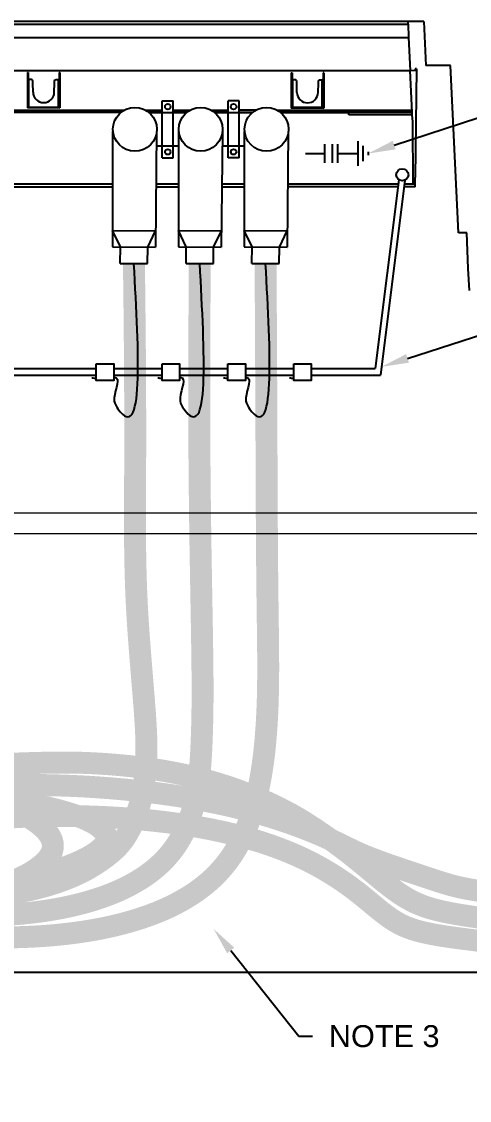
# Model space of a CAD drawing. Header units: feet. Extents: x -208 to 2089, y -974 to 342.
# Drawn here: x 1371.9 to 1412.7, y -546.5 to -448.1 of the extents above; entities that cross this region are included whole.
import ezdxf
from ezdxf import colors
from ezdxf.entities.mleader import LeaderData, LeaderLine
from ezdxf.math import Vec2, Vec3

# ---------------------------------------------------------------- set-up
doc = ezdxf.new("R2010")
doc.units = ezdxf.units.FT
doc.header["$MEASUREMENT"] = 0
for name, color, linetype in [('CABLE', 2, 'Continuous'), ('E-HVMV-EQUP', 91, 'Continuous'), ('EQUIPMENT', 6, 'Continuous'), ('TEXT', 1, 'Continuous')]:
    doc.layers.add(name, color=color, linetype=linetype)
doc.layers.add('CONDUIT', color=6, linetype='Continuous', lineweight=18)
doc.styles.add('NEI-A', font='arial.ttf', dxfattribs={"height": 0.1})

msp = doc.modelspace()

# ---------------------------------------------------------------- linework, layer by layer
at = {"layer": 'CABLE', "const_width": 2}
for points in [[(1382.13287, -470.19248), (1382.17745, -473.853), (1382.2096, -477.05738), (1382.23115, -479.84796), (1382.24391, -482.26709), (1382.24969, -484.35713), (1382.25031, -486.16044), (1382.24759, -487.71936), (1382.24334, -489.07624), (1382.23911, -490.26975), (1382.23543, -491.32383), (1382.23256, -492.25871), (1382.23074, -493.09464), (1382.23025, -493.85186), (1382.23133, -494.55062), (1382.23426, -495.21115), (1382.23927, -495.85372), (1382.24665, -496.49522), (1382.25663, -497.13927), (1382.26947, -497.78615), (1382.28542, -498.43613), (1382.30474, -499.0895), (1382.32767, -499.74653), (1382.35448, -500.40749), (1382.38541, -501.07268), (1382.42062, -501.74229), (1382.45984, -502.4162), (1382.50269, -503.09423), (1382.54883, -503.77618), (1382.59787, -504.46185), (1382.64945, -505.15106), (1382.70321, -505.84361), (1382.75877, -506.5393), (1382.81566, -507.23698), (1382.87296, -507.93155), (1382.92966, -508.61694), (1382.98474, -509.28709), (1383.03716, -509.93593), (1383.08592, -510.5574), (1383.12999, -511.14543), (1383.16834, -511.69396), (1383.20019, -512.19883), (1383.22566, -512.66356), (1383.24511, -513.09355), (1383.25891, -513.49423), (1383.26741, -513.87103), (1383.27097, -514.22935), (1383.26996, -514.57463), (1383.26472, -514.91227), (1383.25553, -515.24678), (1383.2423, -515.57895), (1383.22484, -515.90866), (1383.20297, -516.23577), (1383.1765, -516.56015), (1383.14526, -516.88168), (1383.10906, -517.20023), (1383.06771, -517.51566), (1383.02103, -517.82786), (1382.96883, -518.13669), (1382.91095, -518.44202), (1382.84718, -518.74373), (1382.77735, -519.04168), (1382.70127, -519.33575), (1382.61877, -519.6258), (1382.52965, -519.91172), (1382.43399, -520.19308), (1382.33295, -520.46839), (1382.22793, -520.73585), (1382.12034, -520.99367), (1382.01159, -521.24005), (1381.90308, -521.47322), (1381.79623, -521.69137), (1381.69244, -521.89272), (1381.59275, -522.07614), (1381.4967, -522.2431), (1381.40348, -522.39578), (1381.31223, -522.53631), (1381.22215, -522.66683), (1381.1324, -522.78951), (1381.04215, -522.90649), (1380.95058, -523.01992), (1380.85665, -523.13181), (1380.75851, -523.24363), (1380.65412, -523.35673), (1380.54142, -523.47242), (1380.41836, -523.59206), (1380.28289, -523.71698), (1380.13297, -523.84852), (1379.96653, -523.98801), (1379.78211, -524.13626), (1379.58059, -524.29201), (1379.36344, -524.45345), (1379.13212, -524.61879), (1378.88809, -524.78625), (1378.63282, -524.95401), (1378.36777, -525.12028), (1378.09441, -525.28328), (1377.81398, -525.44151), (1377.52685, -525.59471), (1377.23319, -525.74294), (1376.93315, -525.88624), (1376.62689, -526.02466), (1376.31456, -526.15826), (1375.99632, -526.28708), (1375.67233, -526.41118), (1375.34275, -526.53059), (1375.00773, -526.64538), (1374.66742, -526.7556), (1374.32199, -526.86128), (1373.9716, -526.96249), (1373.61639, -527.05927), (1373.25653, -527.15168), (1372.89218, -527.23975), (1372.52348, -527.32355), (1372.1506, -527.40312), (1371.77369, -527.47851), (1371.39292, -527.54978), (1371.00843, -527.61696), (1370.62039, -527.68012)], [(1394.13287, -470.19248), (1394.13916, -471.35996), (1394.14468, -472.38834), (1394.14953, -473.29382), (1394.15378, -474.09255), (1394.15753, -474.80072), (1394.16086, -475.4345), (1394.16387, -476.01006), (1394.16665, -476.54359), (1394.16926, -477.04909), (1394.17174, -477.53197), (1394.1741, -477.99545), (1394.17637, -478.44279), (1394.17855, -478.87721), (1394.18066, -479.30196), (1394.18272, -479.72026), (1394.18475, -480.13537), (1394.18676, -480.54998), (1394.18875, -480.96462), (1394.19072, -481.37931), (1394.19267, -481.79403), (1394.1946, -482.2088), (1394.1965, -482.62362), (1394.19839, -483.03848), (1394.20025, -483.45339), (1394.20209, -483.86835), (1394.2039, -484.28336), (1394.20569, -484.69842), (1394.20746, -485.11353), (1394.2092, -485.52869), (1394.21093, -485.9439), (1394.21263, -486.35916), (1394.21432, -486.77447), (1394.21599, -487.18983), (1394.21764, -487.60523), (1394.21929, -488.02067), (1394.22093, -488.43614), (1394.22259, -488.85163), (1394.22426, -489.26714), (1394.22594, -489.68266), (1394.22765, -490.09819), (1394.2294, -490.5137), (1394.23118, -490.92921), (1394.23302, -491.3447), (1394.23491, -491.76016), (1394.23686, -492.17559), (1394.23888, -492.59096), (1394.24099, -493.00629), (1394.24318, -493.42155), (1394.24547, -493.83675), (1394.24786, -494.25186), (1394.25037, -494.66689), (1394.25299, -495.08182), (1394.25575, -495.49665), (1394.25864, -495.91137), (1394.26167, -496.32596), (1394.26485, -496.74043), (1394.2682, -497.15476), (1394.27171, -497.56894), (1394.2754, -497.98297), (1394.27927, -498.39684), (1394.28333, -498.81054), (1394.28759, -499.22406), (1394.29206, -499.63739), (1394.29674, -500.05053), (1394.30164, -500.46346), (1394.30672, -500.8762), (1394.31196, -501.28875), (1394.31731, -501.70112), (1394.32275, -502.11332), (1394.32824, -502.52535), (1394.33374, -502.93723), (1394.33922, -503.34895), (1394.34463, -503.76054), (1394.34986, -504.17203), (1394.35478, -504.58347), (1394.35926, -504.99489), (1394.36318, -505.40635), (1394.3664, -505.81788), (1394.36879, -506.22953), (1394.37024, -506.64134), (1394.3706, -507.05336), (1394.36975, -507.46563), (1394.36753, -507.8782), (1394.36382, -508.29111), (1394.35846, -508.70443), (1394.35132, -509.11819), (1394.34226, -509.53244), (1394.33114, -509.94724), (1394.31781, -510.36261), (1394.30213, -510.77861), (1394.28395, -511.19526), (1394.26312, -511.61258), (1394.23949, -512.03061), (1394.21291, -512.44937), (1394.18324, -512.8689), (1394.15033, -513.28923), (1394.11401, -513.71034), (1394.07405, -514.13207), (1394.03019, -514.55422), (1393.9822, -514.97659), (1393.92983, -515.39898), (1393.87282, -515.82119), (1393.81094, -516.24301), (1393.74392, -516.66424), (1393.67152, -517.08466), (1393.59342, -517.50393), (1393.50931, -517.92171), (1393.41888, -518.33762), (1393.32182, -518.75132), (1393.2178, -519.16245), (1393.10651, -519.57064), (1392.98764, -519.97555), (1392.86087, -520.37682), (1392.72588, -520.77408), (1392.58237, -521.16698), (1392.43, -521.55516), (1392.26847, -521.93825), (1392.09747, -522.3159), (1391.91666, -522.68775), (1391.72574, -523.05343), (1391.52442, -523.41261), (1391.31247, -523.765), (1391.08973, -524.11035), (1390.856, -524.44837), (1390.6111, -524.77881), (1390.35484, -525.10141), (1390.08704, -525.41589), (1389.80751, -525.722), (1389.51613, -526.01952), (1389.21307, -526.30844), (1388.89855, -526.58878), (1388.5728, -526.86059), (1388.23605, -527.12391), (1387.88852, -527.37876), (1387.53045, -527.62519), (1387.16206, -527.86323), (1386.7836, -528.09292), (1386.39536, -528.31436), (1385.99765, -528.52764), (1385.59078, -528.73284), (1385.17506, -528.93007), (1384.75081, -529.11943), (1384.31832, -529.30101), (1383.87792, -529.47489), (1383.4299, -529.64119), (1382.97459, -529.79999), (1382.51229, -529.95139), (1382.04331, -530.09548), (1381.56796, -530.23237), (1381.08656, -530.36213), (1380.5994, -530.48488), (1380.10681, -530.60071), (1379.60908, -530.7097), (1379.10654, -530.81196), (1378.59948, -530.90759), (1378.08823, -530.99667), (1377.57309, -531.0793), (1377.05437, -531.15557), (1376.53238, -531.22559), (1376.00743, -531.28945), (1375.47984, -531.34724), (1374.9499, -531.39906), (1374.41793, -531.44501), (1373.88424, -531.48517), (1373.34915, -531.51964), (1372.81295, -531.54853), (1372.27597, -531.57192), (1371.7385, -531.58991), (1371.20087, -531.60259), (1370.66338, -531.61007)], [(1388.13287, -470.19248), (1388.11088, -473.78695), (1388.0962, -476.94675), (1388.08806, -479.72249), (1388.0857, -482.16475), (1388.08836, -484.32413), (1388.09526, -486.25123), (1388.10565, -487.99665), (1388.11876, -489.61098), (1388.13389, -491.13648), (1388.15056, -492.58209), (1388.16836, -493.94839), (1388.18688, -495.236), (1388.20571, -496.4455), (1388.22443, -497.57749), (1388.24263, -498.63257), (1388.25991, -499.61133), (1388.27592, -500.51592), (1388.2907, -501.35465), (1388.30432, -502.13737), (1388.31691, -502.87394), (1388.32855, -503.57422), (1388.33934, -504.24806), (1388.34938, -504.90532), (1388.35878, -505.55585), (1388.36754, -506.20783), (1388.37534, -506.86276), (1388.38176, -507.52043), (1388.38638, -508.18067), (1388.38878, -508.84328), (1388.38855, -509.50807), (1388.38528, -510.17486), (1388.37854, -510.84346), (1388.368, -511.51274), (1388.35368, -512.17793), (1388.33568, -512.83327), (1388.31409, -513.47306), (1388.28901, -514.09157), (1388.26054, -514.68307), (1388.22878, -515.24184), (1388.19383, -515.76216), (1388.15572, -516.2401), (1388.11428, -516.67903), (1388.06928, -517.08412), (1388.02049, -517.46052), (1387.96767, -517.8134), (1387.91059, -518.14794), (1387.84903, -518.4693), (1387.78274, -518.78263), (1387.71151, -519.09224), (1387.63514, -519.39885), (1387.55347, -519.70232), (1387.46632, -520.0025), (1387.37351, -520.29925), (1387.27485, -520.59242), (1387.17019, -520.88186), (1387.05933, -521.16744), (1386.94211, -521.449), (1386.81836, -521.7264), (1386.68793, -521.99952), (1386.55066, -522.26822), (1386.40638, -522.53235), (1386.25494, -522.79179), (1386.09618, -523.0464), (1385.92994, -523.29605), (1385.7561, -523.54061), (1385.57464, -523.78004), (1385.38561, -524.01432), (1385.18904, -524.24343), (1384.98494, -524.46733), (1384.77336, -524.68601), (1384.55433, -524.89944), (1384.32787, -525.10759), (1384.09403, -525.31046), (1383.85295, -525.50806), (1383.60476, -525.70045), (1383.34961, -525.88766), (1383.08765, -526.06975), (1382.81903, -526.24675), (1382.54388, -526.4187), (1382.26235, -526.58564), (1381.9746, -526.74763), (1381.68075, -526.90469), (1381.38098, -527.05689), (1381.07541, -527.20425), (1380.7642, -527.34682), (1380.44749, -527.48465), (1380.12543, -527.61777), (1379.79817, -527.74624), (1379.46585, -527.87009), (1379.12863, -527.98937), (1378.78664, -528.10413), (1378.44004, -528.21439), (1378.08897, -528.32022), (1377.73358, -528.42165), (1377.37402, -528.51872), (1377.01043, -528.61148), (1376.64296, -528.69998), (1376.27176, -528.78424), (1375.89697, -528.86433), (1375.51875, -528.94028), (1375.13723, -529.01213), (1374.75257, -529.07993), (1374.36491, -529.14372), (1373.97439, -529.20355), (1373.58118, -529.25946), (1373.18541, -529.31148), (1372.78722, -529.35968), (1372.38678, -529.40408), (1371.98422, -529.44473), (1371.57969, -529.48167), (1371.17334, -529.51496), (1370.76531, -529.54462)], [(1370.15128, -515.82321), (1370.90075, -515.79113), (1371.66423, -515.76188), (1372.4278, -515.73602), (1373.17754, -515.7141), (1373.89952, -515.69666), (1374.57982, -515.68426), (1375.20797, -515.6773), (1375.78726, -515.67555), (1376.32444, -515.67865), (1376.82624, -515.68624), (1377.29941, -515.69795), (1377.75069, -515.71341), (1378.18682, -515.73226), (1378.61454, -515.75412), (1379.03946, -515.77869), (1379.46261, -515.80595), (1379.88387, -515.8359), (1380.30315, -515.86857), (1380.72034, -515.904), (1381.13532, -515.9422), (1381.54799, -515.98319), (1381.95824, -516.02701), (1382.36597, -516.07367), (1382.77108, -516.1232), (1383.17347, -516.17562), (1383.57307, -516.23093), (1383.96977, -516.28917), (1384.36349, -516.35034), (1384.75413, -516.41448), (1385.14159, -516.48159), (1385.52581, -516.55169), (1385.90677, -516.62476), (1386.28446, -516.7008), (1386.6589, -516.77979), (1387.03007, -516.86169), (1387.39798, -516.94651), (1387.76263, -517.03423), (1388.12403, -517.12482), (1388.48216, -517.21826), (1388.83707, -517.31454), (1389.18879, -517.41362), (1389.53735, -517.51546), (1389.88279, -517.62005), (1390.22514, -517.72735), (1390.56443, -517.83732), (1390.9007, -517.94995), (1391.23398, -518.0652), (1391.56431, -518.18304), (1391.89172, -518.30344), (1392.21624, -518.42637), (1392.53791, -518.55181), (1392.85677, -518.67971), (1393.17284, -518.81006), (1393.48616, -518.94282), (1393.79676, -519.07796), (1394.10468, -519.21545), (1394.40996, -519.35527), (1394.71262, -519.49737), (1395.0127, -519.64174), (1395.31024, -519.78834), (1395.60526, -519.93715), (1395.89781, -520.08813), (1396.18857, -520.24174), (1396.4808, -520.40042), (1396.77844, -520.5671), (1397.08541, -520.7447), (1397.40564, -520.93615), (1397.74304, -521.14437), (1398.10155, -521.37229), (1398.48509, -521.62284), (1398.89619, -521.89803), (1399.33181, -522.1963), (1399.78751, -522.51516), (1400.25888, -522.85213), (1400.74146, -523.20473), (1401.23084, -523.57048), (1401.72258, -523.94689), (1402.21224, -524.33149), (1402.69598, -524.72151), (1403.17223, -525.11299), (1403.64002, -525.50172), (1404.09837, -525.88346), (1404.54629, -526.25397), (1404.98282, -526.60903), (1405.40696, -526.94439), (1405.81775, -527.25584), (1406.2151, -527.54016), (1406.60251, -527.79828), (1406.98436, -528.03216), (1407.36505, -528.24376), (1407.74897, -528.43503), (1408.14052, -528.60792), (1408.54408, -528.7644), (1408.96405, -528.90641), (1409.40352, -529.0358), (1409.86033, -529.15388), (1410.33105, -529.26186), (1410.81222, -529.36093), (1411.30038, -529.45229), (1411.7921, -529.53715), (1412.28392, -529.61669), (1412.77239, -529.69212), (1413.25556, -529.76452), (1413.73752, -529.83443)], [(1370.75291, -517.69177), (1371.61708, -517.69741), (1372.45184, -517.7065), (1373.24979, -517.71855), (1374.00352, -517.73306), (1374.70563, -517.74956), (1375.35113, -517.76763), (1375.94465, -517.7872), (1376.49327, -517.80827), (1377.00403, -517.83086), (1377.48399, -517.85497), (1377.94022, -517.88061), (1378.37978, -517.90779), (1378.80972, -517.93652), (1379.23591, -517.9668), (1379.65953, -517.99865), (1380.08054, -518.03206), (1380.49892, -518.06704), (1380.91464, -518.1036), (1381.32769, -518.14174), (1381.73803, -518.18147), (1382.14565, -518.22278), (1382.55052, -518.2657), (1382.95267, -518.31021), (1383.35209, -518.35633), (1383.74882, -518.40405), (1384.14286, -518.45339), (1384.53424, -518.50434), (1384.92296, -518.5569), (1385.30905, -518.61109), (1385.69253, -518.6669), (1386.0734, -518.72434), (1386.45169, -518.78341), (1386.82741, -518.84411), (1387.20059, -518.90645), (1387.57123, -518.97043), (1387.93935, -519.03606), (1388.30497, -519.10334), (1388.66812, -519.17227), (1389.02879, -519.24285), (1389.38702, -519.31509), (1389.74281, -519.389), (1390.09619, -519.46457), (1390.44718, -519.54181), (1390.79578, -519.62072), (1391.14201, -519.70131), (1391.4859, -519.78357), (1391.82746, -519.86752), (1392.1667, -519.95316), (1392.50365, -520.04048), (1392.83831, -520.1295), (1393.17071, -520.22022), (1393.50087, -520.31263), (1393.82879, -520.40675), (1394.15451, -520.50258), (1394.47802, -520.60011), (1394.79936, -520.69936), (1395.11854, -520.80033), (1395.43556, -520.90302), (1395.75047, -521.00743), (1396.06325, -521.11357), (1396.37395, -521.22144), (1396.68256, -521.33105), (1396.98912, -521.44239), (1397.29363, -521.55547), (1397.59611, -521.6703), (1397.89658, -521.78688), (1398.19506, -521.90521), (1398.49156, -522.0253), (1398.7861, -522.14714), (1399.07869, -522.27075), (1399.36936, -522.39612), (1399.65812, -522.52326), (1399.94499, -522.65217), (1400.22998, -522.78286), (1400.51312, -522.91533), (1400.79441, -523.04958), (1401.07387, -523.18561), (1401.3527, -523.32363), (1401.63678, -523.46461), (1401.93316, -523.60971), (1402.2489, -523.76011), (1402.59106, -523.91696), (1402.96669, -524.08143), (1403.38286, -524.2547), (1403.84661, -524.43793), (1404.36176, -524.63157), (1404.91914, -524.83318), (1405.50633, -525.03961), (1406.11093, -525.24772), (1406.72052, -525.45434), (1407.32268, -525.65634), (1407.905, -525.85055), (1408.45507, -526.03383), (1408.96374, -526.20368), (1409.43492, -526.36021), (1409.87581, -526.50422), (1410.29358, -526.63647), (1410.69543, -526.75774), (1411.08852, -526.86881), (1411.48005, -526.97046), (1411.87721, -527.06345), (1412.28676, -527.14883), (1412.71387, -527.22864), (1413.1633, -527.30515), (1413.63979, -527.38067), (1414.1481, -527.45749)], [(1370.82306, -526.65014), (1371.17503, -526.57116), (1371.52208, -526.49084), (1371.86406, -526.40924), (1372.2008, -526.3264), (1372.53216, -526.24238), (1372.85798, -526.15722), (1373.17809, -526.07097), (1373.49234, -525.98369), (1373.80059, -525.89542), (1374.10265, -525.80622), (1374.39839, -525.71613), (1374.68765, -525.6252), (1374.97026, -525.53348), (1375.24607, -525.44103), (1375.51493, -525.3479), (1375.77667, -525.25412), (1376.03114, -525.15976), (1376.27819, -525.06486), (1376.51765, -524.96947), (1376.74937, -524.87365), (1376.97319, -524.77744), (1377.18896, -524.68089), (1377.39652, -524.58405), (1377.5957, -524.48697), (1377.78637, -524.38971), (1377.96835, -524.29231), (1378.14149, -524.19482), (1378.30563, -524.09729), (1378.46063, -523.99977), (1378.60631, -523.90231), (1378.74254, -523.80508), (1378.86918, -523.70873), (1378.98614, -523.61402), (1379.0933, -523.52171), (1379.19055, -523.43256), (1379.27779, -523.34735), (1379.35489, -523.26683), (1379.42175, -523.19176), (1379.47844, -523.12267), (1379.52575, -523.05903), (1379.56465, -523.00009), (1379.59611, -522.9451), (1379.6211, -522.89329), (1379.64059, -522.84389), (1379.65554, -522.79616), (1379.66694, -522.74932), (1379.67549, -522.70264), (1379.68086, -522.65542), (1379.68244, -522.60697), (1379.67963, -522.55662), (1379.67185, -522.50369), (1379.65849, -522.44749), (1379.63895, -522.38734), (1379.61264, -522.32257), (1379.57903, -522.25273), (1379.53784, -522.17833), (1379.48887, -522.10011), (1379.43191, -522.01882), (1379.36676, -521.93521), (1379.29322, -521.85002), (1379.21107, -521.764), (1379.12011, -521.67789), (1379.0202, -521.59232), (1378.91139, -521.50742), (1378.79378, -521.4232), (1378.6675, -521.33967), (1378.53266, -521.25683), (1378.38936, -521.17469), (1378.23773, -521.09327), (1378.07786, -521.01257), (1377.90988, -520.9326), (1377.73389, -520.85336), (1377.55002, -520.77488), (1377.35836, -520.69715), (1377.15903, -520.62018), (1376.95214, -520.54399), (1376.73781, -520.46858), (1376.51615, -520.39396), (1376.28727, -520.32014), (1376.05127, -520.24712), (1375.80828, -520.17492), (1375.55841, -520.10355), (1375.30176, -520.03301), (1375.03846, -519.96331), (1374.7686, -519.89447), (1374.4923, -519.82648), (1374.20968, -519.75936), (1373.92085, -519.69312), (1373.62592, -519.62776), (1373.32499, -519.5633), (1373.01819, -519.49974), (1372.70563, -519.43709), (1372.38741, -519.37536), (1372.06365, -519.31455), (1371.73446, -519.25469), (1371.39995, -519.19577), (1371.06024, -519.13781), (1370.71544, -519.0808)], [(1370.74024, -526.66225), (1370.99394, -526.55616), (1371.24064, -526.449), (1371.48019, -526.34082), (1371.71245, -526.23167), (1371.93728, -526.12158), (1372.15452, -526.0106), (1372.36403, -525.89878), (1372.56566, -525.78615), (1372.75926, -525.67277), (1372.9447, -525.55866), (1373.12181, -525.44389), (1373.29046, -525.32848), (1373.45049, -525.21249), (1373.60176, -525.09596), (1373.74412, -524.97893), (1373.87744, -524.86143), (1374.00159, -524.74353), (1374.11645, -524.62525), (1374.22192, -524.50663), (1374.31787, -524.38773), (1374.4042, -524.26857), (1374.48078, -524.1492), (1374.54752, -524.02966), (1374.60431, -523.90999), (1374.65118, -523.79022), (1374.6882, -523.67037), (1374.7154, -523.55048), (1374.73285, -523.43058), (1374.74061, -523.31069), (1374.73871, -523.19085), (1374.72722, -523.07107), (1374.7062, -522.95139), (1374.67575, -522.83184), (1374.63598, -522.71243), (1374.58698, -522.5932), (1374.52889, -522.47416), (1374.46178, -522.35535), (1374.38579, -522.23678), (1374.30101, -522.11848), (1374.20756, -522.00048), (1374.10553, -521.88279), (1373.99504, -521.76546), (1373.8762, -521.64849), (1373.74911, -521.53191), (1373.61388, -521.41575), (1373.47062, -521.30004), (1373.31944, -521.18479), (1373.16044, -521.07003), (1372.99373, -520.95579), (1372.81942, -520.84209), (1372.63762, -520.72896), (1372.44844, -520.61641), (1372.25198, -520.50448), (1372.04834, -520.39319), (1371.83765, -520.28256), (1371.62, -520.17262), (1371.39551, -520.06339), (1371.16428, -519.9549), (1370.92641, -519.84717), (1370.68203, -519.74022)], [(1370.48828, -520.6967), (1371.04534, -520.6675), (1371.60501, -520.64158), (1372.16709, -520.619), (1372.73134, -520.5998), (1373.29755, -520.58403), (1373.86548, -520.57175), (1374.43493, -520.56301), (1375.00565, -520.55785), (1375.57744, -520.55634), (1376.15007, -520.55852), (1376.7233, -520.56444), (1377.29693, -520.57415), (1377.87073, -520.58771), (1378.44447, -520.60517), (1379.01793, -520.62657), (1379.59089, -520.65197), (1380.16312, -520.68142), (1380.7344, -520.71497), (1381.30451, -520.75267), (1381.87322, -520.79457), (1382.44032, -520.84073), (1383.00557, -520.8912), (1383.56876, -520.94602), (1384.12965, -521.00524), (1384.68804, -521.06893), (1385.24368, -521.13713), (1385.79637, -521.20988), (1386.34588, -521.28725), (1386.89198, -521.36928), (1387.43445, -521.45603), (1387.97307, -521.54754), (1388.50762, -521.64387), (1389.03786, -521.74507), (1389.56359, -521.85119), (1390.08457, -521.96227), (1390.60058, -522.07838), (1391.11139, -522.19956), (1391.61679, -522.32587), (1392.11656, -522.45735), (1392.61046, -522.59405), (1393.09828, -522.73603), (1393.5798, -522.88334), (1394.05487, -523.03598), (1394.52336, -523.19399), (1394.98511, -523.35736), (1395.44, -523.52612), (1395.88788, -523.70029), (1396.32861, -523.87986), (1396.76206, -524.06487), (1397.18811, -524.25529), (1397.60686, -524.45106), (1398.01842, -524.65207), (1398.42292, -524.85822), (1398.82048, -525.06941), (1399.21121, -525.28554), (1399.59525, -525.5065), (1399.9727, -525.73219), (1400.34371, -525.96251), (1400.70843, -526.19735), (1401.06705, -526.43656), (1401.41972, -526.68004), (1401.76663, -526.92766), (1402.10794, -527.17929), (1402.44383, -527.4348), (1402.77448, -527.69409), (1403.10002, -527.9566), (1403.42046, -528.2202), (1403.73578, -528.48231), (1404.04596, -528.74038), (1404.35098, -528.99184), (1404.65082, -529.23412), (1404.94545, -529.46468), (1405.23485, -529.68094), (1405.51944, -529.88093), (1405.80138, -530.06507), (1406.08327, -530.23436), (1406.36771, -530.3898), (1406.65729, -530.5324), (1406.95463, -530.66316), (1407.26231, -530.78308), (1407.58293, -530.89317), (1407.91801, -530.99434), (1408.26461, -531.08718), (1408.61873, -531.17218), (1408.97634, -531.24983), (1409.33344, -531.32063), (1409.68601, -531.38508), (1410.03003, -531.44366), (1410.36148, -531.49687), (1410.67792, -531.5453), (1410.98319, -531.58995), (1411.2827, -531.63189), (1411.58186, -531.6722), (1411.8861, -531.71198), (1412.2008, -531.7523), (1412.5314, -531.79424), (1412.8833, -531.8389), (1413.26095, -531.88703), (1413.66496, -531.93809), (1414.095, -531.9912)]]:
    msp.add_lwpolyline(points, dxfattribs=at)
at = {"layer": 'CONDUIT'}
msp.add_lwpolyline([(1310.88299, -492.90651), (1415.45543, -492.90651), (1415.45543, -494.84349), (1310.88299, -494.84349)], close=True, dxfattribs=at)
at = {"layer": 'E-HVMV-EQUP'}
for p, q in [((1402.53212, -459.03048), (1402.53212, -461.30396)), ((1399.50471, -459.31619), (1399.50471, -461.01824)), ((1400.21517, -459.31619), (1400.21517, -461.01824)), ((1400.68881, -459.31619), (1400.68881, -461.01824)), ((1403.00576, -459.45676), (1403.00576, -460.87768)), ((1403.4794, -460.02513), (1403.4794, -460.30931)), ((1397.76551, -460.16722), (1399.50471, -460.16722)), ((1400.68881, -460.16722), (1402.53212, -460.16722))]:
    msp.add_line(p, q, dxfattribs=at)
at = {"layer": 'EQUIPMENT'}
for p, q in [((1407.1259, -448.14591), (1319.253, -448.14591)), ((1408.5492, -448.14591), (1407.1259, -448.14591)), ((1407.1259, -448.37916), (1407.1259, -448.14591)), ((1408.5492, -448.14591), (1408.73596, -452.1593)), ((1319.253, -448.37944), (1407.12592, -448.37944)), ((1407.1259, -448.37916), (1407.17267, -449.59273)), ((1319.20644, -449.58839), (1407.17272, -449.59384)), ((1407.17267, -449.59273), (1407.31239, -452.60283)), ((1410.97604, -452.15958), (1408.73596, -452.1593)), ((1411.72283, -467.39661), (1410.97604, -452.15958)), ((1319.06651, -452.60283), (1407.31239, -452.60283)), ((1372.4222, -452.78946), (1372.42192, -456.00958)), ((1372.4222, -452.78946), (1372.4922, -452.78918)), ((1372.4922, -452.78918), (1372.4922, -453.3492)), ((1375.31498, -452.78918), (1375.31498, -453.3492)), ((1375.38498, -452.78946), (1375.31498, -452.78918)), ((1375.38498, -452.78946), (1375.38498, -456.00958)), ((1396.47602, -452.8127), (1396.47575, -456.03282)), ((1396.47602, -452.8127), (1396.54602, -452.81242)), ((1396.54602, -452.81242), (1396.54602, -453.37244)), ((1399.36881, -452.81242), (1399.36881, -453.37244)), ((1399.43881, -452.8127), (1399.36881, -452.81242)), ((1399.43881, -452.8127), (1399.43881, -456.03282)), ((1407.49916, -456.42973), (1407.31239, -452.60283)), ((1407.75593, -452.62608), (1407.31239, -452.60283)), ((1407.87269, -452.43959), (1407.75593, -452.43959)), ((1407.75593, -452.43959), (1407.75593, -452.62608)), ((1407.87269, -452.43959), (1407.77917, -462.35643)), ((1372.4922, -453.3492), (1372.56192, -453.4192)), ((1372.77193, -453.4192), (1372.56192, -453.4192)), ((1372.5622, -453.44273), (1372.56192, -453.4192)), ((1372.56193, -455.96282), (1372.5622, -453.44273)), ((1372.84193, -453.44245), (1372.77193, -453.4192)), ((1372.88841, -453.48921), (1372.84193, -453.44245)), ((1372.91193, -453.55921), (1372.88841, -453.48921)), ((1372.91193, -453.7457), (1372.91193, -453.55921)), ((1372.93517, -454.58573), (1372.91193, -453.7457)), ((1374.872, -454.58573), (1374.89525, -453.7457)), ((1374.89525, -453.55921), (1374.91877, -453.48921)), ((1374.89525, -453.7457), (1374.89525, -453.55921)), ((1374.91877, -453.48921), (1374.96525, -453.44245)), ((1374.96525, -453.44245), (1375.03525, -453.4192)), ((1375.03525, -453.4192), (1375.24526, -453.4192)), ((1375.24498, -453.44273), (1375.24526, -453.4192)), ((1375.24498, -455.96282), (1375.24498, -453.44273)), ((1375.31498, -453.3492), (1375.24526, -453.4192)), ((1396.54602, -453.37244), (1396.61575, -453.44245)), ((1396.82575, -453.44245), (1396.61575, -453.44245)), ((1396.61603, -453.46597), (1396.61575, -453.44245)), ((1396.61575, -455.98606), (1396.61603, -453.46597)), ((1396.89576, -453.46569), (1396.82575, -453.44245)), ((1396.94224, -453.51245), (1396.89576, -453.46569)), ((1396.96576, -453.58245), (1396.94224, -453.51245)), ((1396.96576, -453.76894), (1396.96576, -453.58245)), ((1396.989, -454.60897), (1396.96576, -453.76894)), ((1398.92583, -454.60897), (1398.94907, -453.76894)), ((1398.94907, -453.58245), (1398.97259, -453.51245)), ((1398.94907, -453.76894), (1398.94907, -453.58245)), ((1398.97259, -453.51245), (1399.01907, -453.46569)), ((1399.01907, -453.46569), (1399.08907, -453.44245)), ((1399.08907, -453.44245), (1399.29908, -453.44245)), ((1399.2988, -453.46597), (1399.29908, -453.44245)), ((1399.2988, -455.98606), (1399.2988, -453.46597)), ((1399.36881, -453.37244), (1399.29908, -453.44245)), ((1367.18175, -456.21973), (1381.23639, -456.21973)), ((1372.56193, -455.96282), (1372.42192, -456.00958)), ((1375.38498, -456.00958), (1372.42192, -456.00958)), ((1375.24498, -455.96282), (1372.56193, -455.96282)), ((1375.24498, -455.96282), (1375.38498, -456.00958)), ((1383.19735, -456.21973), (1384.71687, -456.21973)), ((1384.71687, -460.5629), (1384.71687, -455.3629)), ((1384.71687, -455.3629), (1385.71687, -455.3629)), ((1385.71687, -460.5629), (1385.71687, -455.3629)), ((1385.71687, -456.21973), (1387.23639, -456.21973)), ((1389.19735, -456.21973), (1390.71687, -456.21973)), ((1391.71687, -455.3629), (1390.71687, -455.3629)), ((1390.71687, -460.5629), (1390.71687, -455.3629)), ((1391.71687, -460.5629), (1391.71687, -455.3629)), ((1393.23639, -456.21973), (1391.71687, -456.21973)), ((1395.18876, -456.21973), (1407.5224, -456.21973)), ((1396.61575, -455.98606), (1396.47575, -456.03282)), ((1399.43881, -456.03282), (1396.47575, -456.03282)), ((1399.2988, -455.98606), (1396.61575, -455.98606)), ((1399.2988, -455.98606), (1399.43881, -456.03282)), ((1380.93258, -456.42973), (1367.47507, -456.42973)), ((1384.71687, -456.42973), (1383.50115, -456.42973)), ((1386.93258, -456.42973), (1385.71687, -456.42973)), ((1390.71687, -456.42973), (1389.50115, -456.42973)), ((1392.93258, -456.42973), (1391.71687, -456.42973)), ((1407.5224, -456.42973), (1395.46059, -456.42973)), ((1407.49916, -456.63974), (1401.71662, -456.63974)), ((1407.49747, -456.63974), (1407.49916, -456.42973)), ((1407.54592, -457.26948), (1407.49747, -456.63974)), ((1380.19362, -458.17291), (1380.19362, -468.67291)), ((1384.19362, -458.17291), (1384.08726, -468.7122)), ((1386.19362, -458.17291), (1386.19362, -468.67291)), ((1390.19362, -458.17291), (1390.08726, -468.7122)), ((1392.19362, -458.17291), (1392.19362, -468.67291)), ((1396.19362, -458.17291), (1396.08726, -468.7122)), ((1407.5924, -462.93969), (1407.54592, -457.26948)), ((1384.71687, -460.5629), (1385.71687, -460.5629)), ((1391.71687, -460.5629), (1390.71687, -460.5629)), ((1368.10092, -462.93969), (1380.19362, -462.93969)), ((1384.14552, -462.93969), (1386.19362, -462.93969)), ((1390.14552, -462.93969), (1392.19362, -462.93969)), ((1396.15012, -462.93969), (1406.24004, -462.93969)), ((1402.14552, -462.93969), (1406.24004, -462.93969)), ((1406.28701, -462.56564), (1404.12801, -479.75767)), ((1406.82718, -462.60461), (1404.59674, -480.36549)), ((1406.7851, -462.93969), (1407.77942, -462.93969)), ((1407.77955, -463.21972), (1407.77917, -462.35643)), ((1380.19362, -463.22653), (1368.1262, -463.22918)), ((1386.19362, -463.22653), (1384.14261, -463.22743)), ((1392.19362, -463.22391), (1390.14264, -463.22481)), ((1406.20478, -463.2204), (1396.14265, -463.22218)), ((1406.20478, -463.2204), (1402.14267, -463.22218)), ((1407.77955, -463.21972), (1406.74988, -463.22017)), ((1380.19362, -467.17291), (1384.1024, -467.21236)), ((1380.89814, -468.68002), (1380.19362, -467.17291)), ((1383.39788, -468.70525), (1384.1024, -467.21236)), ((1386.19362, -467.17291), (1390.1024, -467.21236)), ((1386.89814, -468.68002), (1386.19362, -467.17291)), ((1389.39788, -468.70525), (1390.1024, -467.21236)), ((1392.19362, -467.17291), (1396.1024, -467.21236)), ((1392.89814, -468.68002), (1392.19362, -467.17291)), ((1395.39788, -468.70525), (1396.1024, -467.21236)), ((1412.46934, -467.39661), (1411.72283, -467.39661)), ((1412.60934, -470.66349), (1412.46934, -467.39661)), ((1380.19362, -468.67291), (1384.08726, -468.7122)), ((1380.88287, -470.19248), (1380.89814, -468.68002)), ((1383.38287, -470.19248), (1383.39788, -468.70525)), ((1386.19362, -468.67291), (1390.08726, -468.7122)), ((1386.88287, -470.19248), (1386.89814, -468.68002)), ((1389.38287, -470.19248), (1389.39788, -468.70525)), ((1392.19362, -468.67291), (1396.08726, -468.7122)), ((1392.88287, -470.19248), (1392.89814, -468.68002)), ((1395.38287, -470.19248), (1395.39788, -468.70525)), ((1380.88287, -470.19248), (1383.38287, -470.19248)), ((1380.88287, -470.19248), (1383.38287, -470.19248)), ((1386.88287, -470.19248), (1389.38287, -470.19248)), ((1386.88287, -470.19248), (1389.38287, -470.19248)), ((1392.88287, -470.19248), (1395.38287, -470.19248)), ((1392.88287, -470.19248), (1395.38287, -470.19248)), ((1412.71164, -472.64634), (1412.60934, -470.66349)), ((1370.29596, -479.75767), (1378.69926, -479.75767)), ((1380.30014, -479.75767), (1384.69926, -479.75767)), ((1386.30014, -479.75767), (1390.69926, -479.75767)), ((1392.30014, -479.75767), (1396.69926, -479.75767)), ((1398.30014, -479.75767), (1404.12801, -479.75767)), ((1370.29596, -480.36549), (1378.69926, -480.36549)), ((1380.30014, -480.36549), (1384.69926, -480.36549)), ((1386.30014, -480.36549), (1390.69926, -480.36549)), ((1392.30014, -480.36549), (1396.69926, -480.36549)), ((1398.30014, -480.36549), (1404.59674, -480.36549)), ((1291.31445, -534.7718), (1435.06445, -534.7718))]:
    msp.add_line(p, q, dxfattribs=at)
for points in [[(1386.89399, -456.4629), (1383.53974, -456.4629)], [(1392.89399, -456.4629), (1389.53974, -456.4629)], [(1401.71687, -456.64002), (1401.71687, -456.4629), (1395.50912, -456.4629)], [(1384.20173, -459.4629), (1386.21687, -459.4629)], [(1390.20173, -459.4629), (1392.21687, -459.4629)]]:
    msp.add_lwpolyline(points, dxfattribs=at)
for points in [[(1378.69926, -479.34038), (1380.30014, -479.34038), (1380.30014, -480.85504), (1378.69926, -480.85504)], [(1384.69926, -479.34038), (1386.30014, -479.34038), (1386.30014, -480.85504), (1384.69926, -480.85504)], [(1390.69926, -479.34038), (1392.30014, -479.34038), (1392.30014, -480.85504), (1390.69926, -480.85504)], [(1396.69926, -479.34038), (1398.30014, -479.34038), (1398.30014, -480.85504), (1396.69926, -480.85504)]]:
    msp.add_lwpolyline(points, close=True, dxfattribs=at)
for centre, radius in [((1382.21687, -457.9629), 2), ((1385.21687, -455.90102), 0.25), ((1388.21687, -457.9629), 2), ((1391.21687, -455.90102), 0.25), ((1394.21687, -457.9629), 2), ((1385.21687, -460.02478), 0.25), ((1391.21687, -460.02478), 0.25), ((1406.59168, -462.10577), 0.55163)]:
    msp.add_circle(centre, radius, dxfattribs=at)
for centre in [(1373.90359, -454.55841), (1397.95742, -454.58165)]:
    msp.add_arc(centre, 0.9688, 181.615638, 358.3677953, dxfattribs=at)
for points in [[(1380.30014, -480.56398), (1380.39169, -480.57053), (1381.01918, -480.71253), (1379.97927, -482.37595), (1383.07046, -487.22092), (1382.58858, -478.46899), (1382.13287, -470.19248)], [(1386.30014, -480.56398), (1386.39169, -480.57053), (1387.01918, -480.71253), (1385.97927, -482.37595), (1389.07046, -487.22092), (1388.58858, -478.46899), (1388.13287, -470.19248)], [(1392.30014, -480.56398), (1392.39169, -480.57053), (1393.01918, -480.71253), (1391.97927, -482.37595), (1395.07046, -487.22092), (1394.58858, -478.46899), (1394.13287, -470.19248)]]:
    msp.add_open_spline(points, degree=3, knots=[1.92478552, 1.92478552, 1.92478552, 1.92478552, 2.22430804, 4.34550598, 5.11052586, 18.42842856, 18.42842856, 18.42842856, 18.42842856], dxfattribs=at)
for points in [[(1378.30096, -480.62285), (1378.43255, -480.63031), (1378.56414, -480.63778), (1378.69926, -480.64244)], [(1384.30096, -480.62285), (1384.43255, -480.63031), (1384.56414, -480.63778), (1384.69926, -480.64244)], [(1390.30096, -480.62285), (1390.43255, -480.63031), (1390.56414, -480.63778), (1390.69926, -480.64244)], [(1396.30096, -480.62285), (1396.43255, -480.63031), (1396.56414, -480.63778), (1396.69926, -480.64244)]]:
    msp.add_open_spline(points, degree=3, dxfattribs=at)

# ---------------------------------------------------------------- leaders
at = {"layer": 'TEXT'}
ml = msp.add_multileader_mtext('Standard', dxfattribs=at)
ml.set_content('SURGE ARRESTER', color=256, style='NEI-A')
ml.set_leader_properties()
ml.build(insert=Vec2(0, 0))
ml.multileader.update_dxf_attribs({"dogleg_length": 0.0625, "arrow_head_size": 2.5, "scale": 20})
ctx = ml.context
ctx.base_point, ctx.scale, ctx.char_height, ctx.arrow_head_size, ctx.landing_gap_size, ctx.plane_origin = Vec3(1420.95189, -454.90194), 20, 2, 2.5, 1.5, Vec3(1346.86387, -516.73285)
notes = []
notes.append((ctx, [(0, (1, 1, 0), (1419.70189, -454.90194), (1, 0), 1.25, [(0, [(1403.4794, -460.17425)], 0, [])])]))
ctx.mtext.insert, ctx.mtext.line_spacing_factor, ctx.mtext.flow_direction = Vec3(1422.45189, -453.88489), 0.9, 5
ml = msp.add_multileader_mtext('Standard', dxfattribs=at)
ml.set_content('JUNCTION BOX\\PGROUND BUS\\P(SEE PLAN VIEW\\PFOR ADDITIONAL \\PCONNECTIONS TO\\PGROUND BUS)', color=256, style='NEI-A')
ml.set_leader_properties()
ml.build(insert=Vec2(0, 0))
ml.multileader.update_dxf_attribs({"dogleg_length": 0.0625, "arrow_head_size": 2.5, "scale": 20})
ctx = ml.context
ctx.base_point, ctx.scale, ctx.char_height, ctx.arrow_head_size, ctx.landing_gap_size, ctx.plane_origin = Vec3(1420.95189, -474.74685), 20, 2, 2.5, 1.5, Vec3(1346.86387, -536.57775)
notes.append((ctx, [(0, (1, 1, 0), (1419.70189, -474.74685), (1, 0), 1.25, [(0, [(1404.69115, -479.61378)], 0, [])])]))
ctx.mtext.insert, ctx.mtext.line_spacing_factor, ctx.mtext.flow_direction = Vec3(1422.45189, -473.45285), 0.9, 5
ml = msp.add_multileader_mtext('Standard', dxfattribs=at)
ml.set_content('7#8 COPPER CLAD STEEL STRANDED GROUND RING', color=256, style='NEI-A')
ml.set_leader_properties()
ml.build(insert=Vec2(0, 0))
ml.multileader.update_dxf_attribs({"dogleg_length": 0.0625, "arrow_head_size": 2.14436, "scale": 20})
ctx = ml.context
ctx.base_point, ctx.scale, ctx.char_height, ctx.arrow_head_size, ctx.landing_gap_size, ctx.plane_origin = Vec3(1079.78061, -491.31979), 20, 2, 2.14436, 1.28662, Vec3(1032.74096, -533.77717)
notes.append((ctx, [(0, (1, 1, 0), (1078.70843, -491.31979), (1, 0), 1.07218, [(0, [(1072.34055, -502.99793)], 0, [])])]))
ctx.mtext.insert, ctx.mtext.width, ctx.mtext.defined_height, ctx.mtext.line_spacing_factor, ctx.mtext.flow_direction = Vec3(1081.06723, -490.30274), 25.6320738, 4.77359, 0.9, 5
ml = msp.add_multileader_mtext('Standard', dxfattribs=at)
ml.set_content('(TYP.) 10\' BY 3/4" GROUND ROD CONNECTION', color=256, style='NEI-A')
ml.set_leader_properties()
ml.build(insert=Vec2(0, 0))
ml.multileader.update_dxf_attribs({"dogleg_length": 0.0625, "arrow_head_size": 2.14436, "scale": 20})
ctx = ml.context
ctx.base_point, ctx.scale, ctx.char_height, ctx.arrow_head_size, ctx.landing_gap_size, ctx.plane_origin = Vec3(1001.23514, -495.93438), 20, 2, 2.14436, 1.28662, Vec3(952.98743, -534.09883)
notes.append((ctx, [(0, (1, 1, 0), (1000.16296, -495.93438), (1, 0), 1.07218, [(0, [(992.58701, -503.31959)], 0, [])])]))
ctx.mtext.insert, ctx.mtext.width, ctx.mtext.defined_height, ctx.mtext.line_spacing_factor, ctx.mtext.flow_direction = Vec3(1002.52175, -494.91733), 23.5393744, 4.59906, 0.9, 5
ml = msp.add_multileader_mtext('Standard', dxfattribs=at)
ml.set_content('"TEE" GROUND\\PCONNECTOR', color=256, style='NEI-A')
ml.set_leader_properties()
ml.build(insert=Vec2(0, 0))
ml.multileader.update_dxf_attribs({"dogleg_length": 0.0625, "arrow_head_size": 2.14436, "scale": 20})
ctx = ml.context
ctx.base_point, ctx.scale, ctx.char_height, ctx.arrow_head_size, ctx.landing_gap_size, ctx.plane_origin = Vec3(1035.42263, -495.93438), 20, 2, 2.14436, 1.28662, Vec3(987.17493, -534.09883)
notes.append((ctx, [(0, (1, 1, 0), (1034.35045, -495.93438), (1, 0), 1.07218, [(0, [(1026.77451, -503.31959)], 0, [])])]))
ctx.mtext.insert, ctx.mtext.width, ctx.mtext.defined_height, ctx.mtext.line_spacing_factor, ctx.mtext.flow_direction = Vec3(1036.70925, -494.91733), 17.4900693, 4.59906, 0.9, 5
ml = msp.add_multileader_mtext('Standard', dxfattribs=at)
ml.set_content('POWER CABLE (TYP.)', color=256, style='NEI-A')
ml.set_leader_properties()
ml.build(insert=Vec2(0, 0))
ml.multileader.update_dxf_attribs({"dogleg_length": 0.0625, "arrow_head_size": 2.14436, "scale": 20})
ctx = ml.context
ctx.base_point, ctx.scale, ctx.char_height, ctx.arrow_head_size, ctx.landing_gap_size, ctx.plane_origin = Vec3(1074.80747, -519.94717), 20, 2, 2.14436, 1.28662, Vec3(1027.76782, -557.03664)
notes.append((ctx, [(0, (1, 1, 0), (1073.73529, -519.94717), (1, 0), 1.07218, [(0, [(1067.36741, -534.24263)], 0, [])])]))
ctx.mtext.insert, ctx.mtext.width, ctx.mtext.defined_height, ctx.mtext.line_spacing_factor, ctx.mtext.flow_direction = Vec3(1076.09409, -518.65317), 17.1506188, 4.59906, 0.9, 5
ml = msp.add_multileader_mtext('Standard', dxfattribs=at)
ml.set_content('NOTE 3', color=256, style='NEI-A')
ml.set_leader_properties()
ml.build(insert=Vec2(0, 0))
ml.multileader.update_dxf_attribs({"dogleg_length": 0.0625, "arrow_head_size": 2.5, "scale": 20})
ctx = ml.context
ctx.base_point, ctx.scale, ctx.char_height, ctx.arrow_head_size, ctx.landing_gap_size, ctx.plane_origin = Vec3(1398.39826, -540.62972), 20, 2, 2.5, 1.5, Vec3(1331.57176, -609.73646)
notes.append((ctx, [(0, (1, 1, 0), (1397.14826, -540.62972), (1, 0), 1.25, [(0, [(1389.3987, -530.84341)], 0, [])])]))
ctx.mtext.insert, ctx.mtext.line_spacing_factor, ctx.mtext.flow_direction = Vec3(1399.89826, -539.61199), 0.9, 5
ml = msp.add_multileader_mtext('Standard', dxfattribs=at)
ml.set_content('{\\H1.08333x;2 POS. 35kV 600 A,P JUNCTION INSERT SEE DETAIL 1.}', color=256, style='NEI-A')
ml.set_leader_properties()
ml.build(insert=Vec2(0, 0))
ml.multileader.update_dxf_attribs({"dogleg_length": 0.0625, "arrow_head_size": 2.5, "scale": 20})
ctx = ml.context
ctx.base_point, ctx.scale, ctx.char_height, ctx.arrow_head_size, ctx.landing_gap_size, ctx.plane_origin = Vec3(840.08622, -584.15422), 20, 2, 2.5, 1.5, Vec3(795.9645, -563.82487)
notes.append((ctx, [(0, (1, 1, 0), (838.83622, -584.15422), (1, 0), 1.25, [(0, [(815.23018, -531.62117)], 0, [])])]))
ctx.mtext.insert, ctx.mtext.width, ctx.mtext.line_spacing_factor, ctx.mtext.flow_direction = Vec3(841.58622, -583.13575), 32.8297529, 0.9, 5
for ctx, leaders in notes:
    for number, flags, end, landing, length, lines in leaders:
        leader = LeaderData()
        leader.index, (leader.has_last_leader_line, leader.has_dogleg_vector, leader.attachment_direction) = number, flags
        leader.last_leader_point, leader.dogleg_vector, leader.dogleg_length = Vec3(end), Vec3(landing), length
        for number, points, colour, breaks in lines:
            line = LeaderLine()
            line.index, line.vertices, line.color, line.breaks = number, Vec3.list(points), colors.encode_raw_color(colour), breaks
            leader.lines.append(line)
        ctx.leaders.append(leader)

doc.saveas('drawing.dxf')
